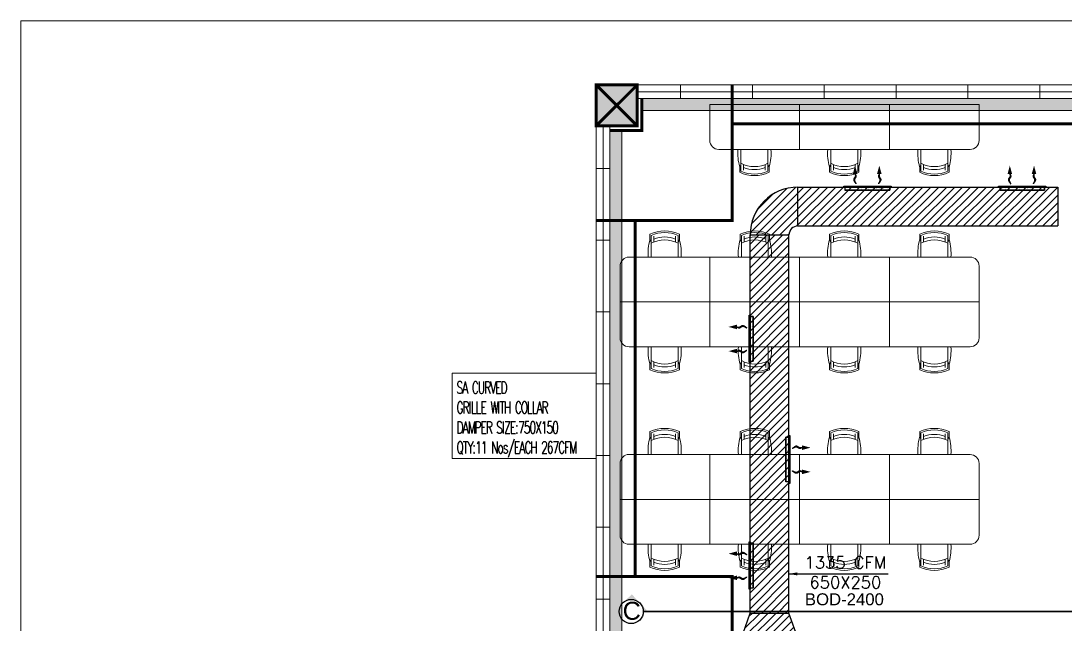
# Model space of a CAD drawing. Header units: millimetres. Extents: x -81374 to 485233, y -39075 to 157313.
# Drawn here: x 16899 to 34348, y 33188 to 43275 of the extents above; entities that cross this region are included whole.
import ezdxf
from ezdxf.enums import TextEntityAlignment as Align

# ---------------------------------------------------------------- set-up
doc = ezdxf.new("R2010")
doc.units = ezdxf.units.MM
for name, pattern in [('baseJE-1236$0$HIDDEN', [0.375, 0.25, -0.125]), ('CENTER', [2, 1.25, -0.25, 0.25, -0.25]), ('HIDDEN', [0.375, 0.25, -0.125])]:
    doc.linetypes.add(name, pattern=pattern)
for name, color, linetype in [('CEN', 252, 'CENTER'), ('ETA-AC-BWD', 13, 'Continuous'), ('ETA-AC-SLAB OPENING', 3, 'baseJE-1236$0$HIDDEN'), ('Hatch 01_UC', 7, 'Continuous'), ('M-HVAC ELLIPTICAL DUCT', 6, 'Continuous'), ('M-HVAC-ELEPTICAL DUCT', 6, 'Continuous'), ('M-HVAC-GRIL', 6, 'Continuous'), ('M-HVAC-INSULATION', 8, 'Continuous'), ('M-HVAC-SUPP', 4, 'Continuous'), ('M-HVAC-SUPPLY AIR DUCT', 4, 'Continuous'), ('M-HVAC-TEXT', 7, 'Continuous')]:
    doc.layers.add(name, color=color, linetype=linetype)
for name, color, linetype, lineweight in [('G-IMPT', 8, 'Continuous', 5), ('ID - MODULAR', 44, 'Continuous', 5), ('ID-MODULAR', 44, 'Continuous', 9), ('M HVAC GRILLE', 6, 'Continuous', 13), ('M-HVAC-ADP TAG', 1, 'Continuous', 15)]:
    doc.layers.add(name, color=color, linetype=linetype, lineweight=lineweight)
doc.styles.add('COREWALL-KEY PLAN$0$str001', font='arial.ttf', dxfattribs={"width": 0.9, "height": 0.117188})
doc.styles.add('R', font='romans.shx')
doc.styles.add('Roman S', font='romans.shx', dxfattribs={"width": 0.65})
doc.styles.add('ROMAND', font='romand__.ttf')
doc.styles.get("Standard").update_dxf_attribs({"font": 'arial.ttf'})
doc.dimstyles.new('Vayucon', dxfattribs={"dimtxt": 200, "dimasz": 150, "dimexe": 0, "dimexo": 0, "dimgap": 9e-05, "dimtad": 1, "dimdec": 0, "dimrnd": 5, "dimzin": 0, "dimdsep": 46, "dimtxsty": 'ROMAND', "dimcen": 90, "dimclre": 99, "dimclrt": 7, "dimadec": 0, "dimazin": 0, "dimtfac": 1, "dimtdec": 0, "dimtofl": 0, "dimtmove": 1, "dimatfit": 3, "dimfxl": 1, "dimtolj": 1, "dimtzin": 0, "dimarcsym": 0})
pattern_1 = [(45, (496839.4, -82243.96), (-66.29126, 66.29126), [])]

# ---------------------------------------------------------------- blocks, each defined once
blk = doc.blocks.new('ng')
at = {"layer": 'CEN', "color": 9, "linetype": 'Continuous', "lineweight": 0, "true_color": 0xc7c8ca}
for p, q in [((59212, -2761), (59212, -2075)), ((59212, -2075), (59898, -2075)), ((59212, -2075), (59898, -2075)), ((59212, -2761), (59212, -2075)), ((59212, -2075), (59898, -2761)), ((59212, -2761), (59898, -2075)), ((59898, -2075), (59898, -2761)), ((59898, -2075), (59898, -2761)), ((59898, -2761), (59212, -2761)), ((59898, -2761), (59212, -2761))]:
    blk.add_line(p, q, dxfattribs=at)
at = {"layer": 'CEN', "color": 9, "linetype": 'HIDDEN', "lineweight": 0, "ltscale": 1500, "true_color": 0xc7c8ca}
blk.add_line((51679, -2111), (57627, -2111), dxfattribs=at)
for points in [[(59897, 5458), (57627, 5458), (57627, 9558), (59897, 9558)], [(59247, 5458), (59247, -491)], [(57627, -2761), (57627, -491), (59897, -491)]]:
    blk.add_lwpolyline(points, dxfattribs=at)
at = {"layer": 'CEN', "color": 9, "linetype": 'Continuous', "lineweight": 0, "true_color": 0xc7c8ca}
blk.add_lwpolyline([(59137, -2532), (59137, -2000), (59670, -2000)], dxfattribs=at)
blk.add_lwpolyline([(59212, -2075), (59898, -2075), (59898, -2761), (59212, -2761)], close=True, dxfattribs=at)
blk = doc.blocks.new('floor plan 1')
at = {"layer": 'G-IMPT', "ltscale": 500}
h = blk.add_hatch(color=8, dxfattribs=at)
h.dxf.hatch_style = 1
h.paths.add_polyline_path([(30972, -80594), (31658, -80594), (31658, -81281), (30972, -81281)])
at = {"layer": 'G-IMPT', "color": 8, "linetype": 'Continuous'}
blk.add_line((41272, 0), (41272, -82350), dxfattribs=at)
at = {"layer": 'G-IMPT', "color": 55, "linetype": 'Continuous', "true_color": 0xb49f4b}
for p, q in [((31429, -80594), (31429, -71470)), ((31658, -80594), (31658, -71470)), ((30972, -81052), (21847, -81052)), ((30972, -81281), (21847, -81281))]:
    blk.add_line(p, q, dxfattribs=at)
at = {"layer": 'G-IMPT', "linetype": 'Continuous'}
for p, q in [((31544, -80594), (31544, -71470)), ((31429, -72683), (31658, -72683)), ((31429, -73883), (31658, -73883)), ((31429, -75083), (31658, -75083)), ((31429, -76283), (31658, -76283)), ((31429, -77483), (31658, -77483)), ((31429, -78683), (31658, -78683)), ((31429, -79883), (31658, -79883)), ((24247, -81052), (24247, -81281)), ((25447, -81052), (25447, -81281)), ((26647, -81052), (26647, -81281)), ((27847, -81052), (27847, -81281)), ((29047, -81052), (29047, -81281)), ((30247, -81052), (30247, -81281)), ((30972, -81166), (21847, -81166))]:
    blk.add_line(p, q, dxfattribs=at)
at = {"layer": 'G-IMPT', "color": 8, "ltscale": 500}
for p, q in [((25761, -73218, 0), (25761, -73311, 0)), ((25782, -73238, 0), (25782, -73369, 0)), ((26232, -73369, 0), (26232, -73238, 0)), ((26253, -73311, 0), (26253, -73218, 0)), ((27268, -73311, 0), (27268, -73218, 0)), ((27289, -73369, 0), (27289, -73238, 0)), ((27739, -73238, 0), (27739, -73369, 0)), ((27760, -73218, 0), (27760, -73311, 0)), ((28761, -73218, 0), (28761, -73311, 0)), ((28782, -73238, 0), (28782, -73369, 0)), ((29232, -73369, 0), (29232, -73238, 0)), ((29253, -73311, 0), (29253, -73218, 0)), ((30268, -73311, 0), (30268, -73218, 0)), ((30289, -73369, 0), (30289, -73238, 0)), ((30739, -73238, 0), (30739, -73369, 0)), ((30760, -73218, 0), (30760, -73311, 0)), ((25782, -73345, 0), (25761, -73311, 0)), ((25782, -73347, 0), (25782, -73345, 0)), ((25782, -73600, 0), (25782, -73369, 0)), ((26232, -73345, 0), (26253, -73311, 0)), ((26232, -73347, 0), (26232, -73345, 0)), ((26232, -73369, 0), (26232, -73600, 0)), ((27289, -73345, 0), (27268, -73311, 0)), ((27289, -73347, 0), (27289, -73345, 0)), ((27289, -73369, 0), (27289, -73600, 0)), ((27739, -73345, 0), (27760, -73311, 0)), ((27739, -73347, 0), (27739, -73345, 0)), ((27739, -73600, 0), (27739, -73369, 0)), ((28782, -73345, 0), (28761, -73311, 0)), ((28782, -73347, 0), (28782, -73345, 0)), ((28782, -73600, 0), (28782, -73369, 0)), ((29232, -73345, 0), (29253, -73311, 0)), ((29232, -73347, 0), (29232, -73345, 0)), ((29232, -73369, 0), (29232, -73600, 0)), ((30289, -73345, 0), (30268, -73311, 0)), ((30289, -73347, 0), (30289, -73345, 0)), ((30289, -73369, 0), (30289, -73600, 0)), ((30739, -73345, 0), (30760, -73311, 0)), ((30739, -73347, 0), (30739, -73345, 0)), ((30739, -73600, 0), (30739, -73369, 0)), ((25410, -73600, 0), (26760, -73600, 0)), ((28260, -73600, 0), (26760, -73600, 0)), ((26760, -73600, 0), (26760, -74350, 0)), ((26760, -73600, 0), (26760, -74350, 0)), ((28260, -74350, 0), (28260, -73600, 0)), ((28260, -74350, 0), (28260, -73600, 0)), ((28260, -73600, 0), (29760, -73600, 0)), ((29760, -73600, 0), (29760, -74350, 0)), ((31110, -73600, 0), (29760, -73600, 0)), ((29760, -73600, 0), (29760, -74350, 0)), ((25260, -74350, 0), (25260, -73750, 0)), ((31260, -74350, 0), (31260, -73750, 0)), ((26760, -74350, 0), (25260, -74350, 0)), ((25260, -74350, 0), (25260, -74950, 0)), ((26760, -74350, 0), (25260, -74350, 0)), ((26760, -75100, 0), (26760, -74350, 0)), ((26760, -74350, 0), (28260, -74350, 0)), ((26760, -74350, 0), (28260, -74350, 0)), ((26760, -75100, 0), (26760, -74350, 0)), ((28260, -74350, 0), (28260, -75100, 0)), ((28260, -74350, 0), (28260, -75100, 0)), ((29760, -74350, 0), (28260, -74350, 0)), ((29760, -74350, 0), (28260, -74350, 0)), ((29760, -75100, 0), (29760, -74350, 0)), ((29760, -74350, 0), (31260, -74350, 0)), ((29760, -75100, 0), (29760, -74350, 0)), ((29760, -74350, 0), (31260, -74350, 0)), ((31260, -74350, 0), (31260, -74950, 0)), ((25410, -75100, 0), (26760, -75100, 0)), ((25782, -75100, 0), (25782, -75331, 0)), ((26232, -75331, 0), (26232, -75100, 0)), ((28260, -75100, 0), (26760, -75100, 0)), ((27289, -75331, 0), (27289, -75100, 0)), ((27739, -75100, 0), (27739, -75331, 0)), ((28260, -75100, 0), (29760, -75100, 0)), ((28782, -75100, 0), (28782, -75331, 0)), ((29232, -75331, 0), (29232, -75100, 0)), ((31110, -75100, 0), (29760, -75100, 0)), ((30289, -75331, 0), (30289, -75100, 0)), ((30739, -75100, 0), (30739, -75331, 0)), ((25782, -75355, 0), (25761, -75389, 0)), ((25782, -75462, 0), (25782, -75331, 0)), ((25782, -75353, 0), (25782, -75355, 0)), ((26232, -75331, 0), (26232, -75462, 0)), ((26232, -75353, 0), (26232, -75355, 0)), ((26232, -75355, 0), (26253, -75389, 0)), ((27289, -75355, 0), (27268, -75389, 0)), ((27289, -75331, 0), (27289, -75462, 0)), ((27289, -75353, 0), (27289, -75355, 0)), ((27739, -75462, 0), (27739, -75331, 0)), ((27739, -75353, 0), (27739, -75355, 0)), ((27739, -75355, 0), (27760, -75389, 0)), ((28782, -75355, 0), (28761, -75389, 0)), ((28782, -75462, 0), (28782, -75331, 0)), ((28782, -75353, 0), (28782, -75355, 0)), ((29232, -75331, 0), (29232, -75462, 0)), ((29232, -75353, 0), (29232, -75355, 0)), ((29232, -75355, 0), (29253, -75389, 0)), ((30289, -75355, 0), (30268, -75389, 0)), ((30289, -75331, 0), (30289, -75462, 0)), ((30289, -75353, 0), (30289, -75355, 0)), ((30739, -75462, 0), (30739, -75331, 0)), ((30739, -75353, 0), (30739, -75355, 0)), ((30739, -75355, 0), (30760, -75389, 0)), ((25761, -75482, 0), (25761, -75389, 0)), ((26253, -75389, 0), (26253, -75482, 0)), ((27268, -75389, 0), (27268, -75482, 0)), ((27760, -75482, 0), (27760, -75389, 0)), ((28761, -75482, 0), (28761, -75389, 0)), ((29253, -75389, 0), (29253, -75482, 0)), ((30268, -75389, 0), (30268, -75482, 0)), ((30760, -75482, 0), (30760, -75389, 0)), ((25761, -76518, 0), (25761, -76611, 0)), ((25782, -76538, 0), (25782, -76669, 0)), ((26232, -76669, 0), (26232, -76538, 0)), ((26253, -76611, 0), (26253, -76518, 0)), ((27268, -76611, 0), (27268, -76518, 0)), ((27289, -76669, 0), (27289, -76538, 0)), ((27739, -76538, 0), (27739, -76669, 0)), ((27760, -76518, 0), (27760, -76611, 0)), ((28761, -76518, 0), (28761, -76611, 0)), ((28782, -76538, 0), (28782, -76669, 0)), ((29232, -76669, 0), (29232, -76538, 0)), ((29253, -76611, 0), (29253, -76518, 0)), ((30268, -76611, 0), (30268, -76518, 0)), ((30289, -76669, 0), (30289, -76538, 0)), ((30739, -76538, 0), (30739, -76669, 0)), ((30760, -76518, 0), (30760, -76611, 0)), ((25782, -76645, 0), (25761, -76611, 0)), ((25782, -76647, 0), (25782, -76645, 0)), ((25782, -76900, 0), (25782, -76669, 0)), ((26232, -76645, 0), (26253, -76611, 0)), ((26232, -76647, 0), (26232, -76645, 0)), ((26232, -76669, 0), (26232, -76900, 0)), ((27289, -76645, 0), (27268, -76611, 0)), ((27289, -76647, 0), (27289, -76645, 0)), ((27289, -76669, 0), (27289, -76900, 0)), ((27739, -76645, 0), (27760, -76611, 0)), ((27739, -76647, 0), (27739, -76645, 0)), ((27739, -76900, 0), (27739, -76669, 0)), ((28782, -76645, 0), (28761, -76611, 0)), ((28782, -76647, 0), (28782, -76645, 0)), ((28782, -76900, 0), (28782, -76669, 0)), ((29232, -76645, 0), (29253, -76611, 0)), ((29232, -76647, 0), (29232, -76645, 0)), ((29232, -76669, 0), (29232, -76900, 0)), ((30289, -76645, 0), (30268, -76611, 0)), ((30289, -76647, 0), (30289, -76645, 0)), ((30289, -76669, 0), (30289, -76900, 0)), ((30739, -76645, 0), (30760, -76611, 0)), ((30739, -76647, 0), (30739, -76645, 0)), ((30739, -76900, 0), (30739, -76669, 0)), ((25410, -76900, 0), (26760, -76900, 0)), ((28260, -76900, 0), (26760, -76900, 0)), ((26760, -76900, 0), (26760, -77650, 0)), ((26760, -76900, 0), (26760, -77650, 0)), ((28260, -77650, 0), (28260, -76900, 0)), ((28260, -77650, 0), (28260, -76900, 0)), ((28260, -76900, 0), (29760, -76900, 0)), ((29760, -76900, 0), (29760, -77650, 0)), ((31110, -76900, 0), (29760, -76900, 0)), ((29760, -76900, 0), (29760, -77650, 0)), ((25260, -77650, 0), (25260, -77050, 0)), ((31260, -77650, 0), (31260, -77050, 0)), ((26760, -77650, 0), (25260, -77650, 0)), ((25260, -77650, 0), (25260, -78250, 0)), ((26760, -77650, 0), (25260, -77650, 0)), ((26760, -78400, 0), (26760, -77650, 0)), ((26760, -77650, 0), (28260, -77650, 0)), ((26760, -77650, 0), (28260, -77650, 0)), ((26760, -78400, 0), (26760, -77650, 0)), ((28260, -77650, 0), (28260, -78400, 0)), ((28260, -77650, 0), (28260, -78400, 0)), ((29760, -77650, 0), (28260, -77650, 0)), ((29760, -77650, 0), (28260, -77650, 0)), ((29760, -78400, 0), (29760, -77650, 0)), ((29760, -77650, 0), (31260, -77650, 0)), ((29760, -78400, 0), (29760, -77650, 0)), ((29760, -77650, 0), (31260, -77650, 0)), ((31260, -77650, 0), (31260, -78250, 0)), ((25410, -78400, 0), (26760, -78400, 0)), ((25782, -78400, 0), (25782, -78631, 0)), ((26232, -78631, 0), (26232, -78400, 0)), ((28260, -78400, 0), (26760, -78400, 0)), ((27289, -78631, 0), (27289, -78400, 0)), ((27739, -78400, 0), (27739, -78631, 0)), ((28260, -78400, 0), (29760, -78400, 0)), ((28782, -78400, 0), (28782, -78631, 0)), ((29232, -78631, 0), (29232, -78400, 0)), ((31110, -78400, 0), (29760, -78400, 0)), ((30289, -78631, 0), (30289, -78400, 0)), ((30739, -78400, 0), (30739, -78631, 0)), ((25782, -78655, 0), (25761, -78689, 0)), ((25761, -78782, 0), (25761, -78689, 0)), ((25782, -78762, 0), (25782, -78631, 0)), ((25782, -78653, 0), (25782, -78655, 0)), ((26232, -78631, 0), (26232, -78762, 0)), ((26232, -78653, 0), (26232, -78655, 0)), ((26232, -78655, 0), (26253, -78689, 0)), ((26253, -78689, 0), (26253, -78782, 0)), ((27289, -78655, 0), (27268, -78689, 0)), ((27268, -78689, 0), (27268, -78782, 0)), ((27289, -78631, 0), (27289, -78762, 0)), ((27289, -78653, 0), (27289, -78655, 0)), ((27739, -78762, 0), (27739, -78631, 0)), ((27739, -78653, 0), (27739, -78655, 0)), ((27739, -78655, 0), (27760, -78689, 0)), ((27760, -78782, 0), (27760, -78689, 0)), ((28782, -78655, 0), (28761, -78689, 0)), ((28761, -78782, 0), (28761, -78689, 0)), ((28782, -78762, 0), (28782, -78631, 0)), ((28782, -78653, 0), (28782, -78655, 0)), ((29232, -78631, 0), (29232, -78762, 0)), ((29232, -78653, 0), (29232, -78655, 0)), ((29232, -78655, 0), (29253, -78689, 0)), ((29253, -78689, 0), (29253, -78782, 0)), ((30289, -78655, 0), (30268, -78689, 0)), ((30268, -78689, 0), (30268, -78782, 0)), ((30289, -78631, 0), (30289, -78762, 0)), ((30289, -78653, 0), (30289, -78655, 0)), ((30739, -78762, 0), (30739, -78631, 0)), ((30739, -78653, 0), (30739, -78655, 0)), ((30739, -78655, 0), (30760, -78689, 0)), ((30760, -78782, 0), (30760, -78689, 0)), ((25761, -79818, 0), (25761, -79911, 0)), ((25782, -79945, 0), (25761, -79911, 0)), ((25782, -79838, 0), (25782, -79969, 0)), ((26232, -79969, 0), (26232, -79838, 0)), ((26232, -79945, 0), (26253, -79911, 0)), ((26253, -79911, 0), (26253, -79818, 0)), ((27268, -79911, 0), (27268, -79818, 0)), ((27289, -79945, 0), (27268, -79911, 0)), ((27289, -79969, 0), (27289, -79838, 0)), ((27739, -79838, 0), (27739, -79969, 0)), ((27739, -79945, 0), (27760, -79911, 0)), ((27760, -79818, 0), (27760, -79911, 0)), ((28768, -79911, 0), (28768, -79818, 0)), ((28789, -79945, 0), (28768, -79911, 0)), ((28789, -79969, 0), (28789, -79838, 0)), ((29239, -79838, 0), (29239, -79969, 0)), ((29239, -79945, 0), (29260, -79911, 0)), ((29260, -79818, 0), (29260, -79911, 0)), ((25782, -79947, 0), (25782, -79945, 0)), ((25782, -80200, 0), (25782, -79969, 0)), ((26232, -79947, 0), (26232, -79945, 0)), ((26232, -79969, 0), (26232, -80200, 0)), ((27289, -79947, 0), (27289, -79945, 0)), ((27289, -79969, 0), (27289, -80200, 0)), ((27739, -79947, 0), (27739, -79945, 0)), ((27739, -80200, 0), (27739, -79969, 0)), ((28789, -79947, 0), (28789, -79945, 0)), ((28789, -79969, 0), (28789, -80200, 0)), ((29239, -79947, 0), (29239, -79945, 0)), ((29239, -80200, 0), (29239, -79969, 0)), ((25410, -80200, 0), (26760, -80200, 0)), ((28260, -80200, 0), (26760, -80200, 0)), ((26760, -80200, 0), (26760, -80950, 0)), ((26760, -80200, 0), (26760, -80950, 0)), ((28260, -80950, 0), (28260, -80200, 0)), ((29610, -80200, 0), (28260, -80200, 0)), ((28260, -80200, 0), (28260, -80950, 0)), ((25260, -80950, 0), (25260, -80350, 0)), ((29760, -80950, 0), (29760, -80350, 0)), ((26760, -80950, 0), (25260, -80950, 0)), ((26760, -80950, 0), (28260, -80950, 0)), ((28260, -80950, 0), (29760, -80950, 0))]:
    blk.add_line(p, q, dxfattribs=at)
at = {"layer": 'G-IMPT', "color": 8, "ltscale": 500, "extrusion": (0, 0, -1)}
for p, q in [((25826, -73252, 0), (25826, -73349, 0)), ((26188, -73252, 0), (26188, -73349, 0)), ((27333, -73252, 0), (27333, -73349, 0)), ((27695, -73252, 0), (27695, -73349, 0)), ((28826, -73252, 0), (28826, -73349, 0)), ((29188, -73252, 0), (29188, -73349, 0)), ((30333, -73252, 0), (30333, -73349, 0)), ((30695, -73252, 0), (30695, -73349, 0)), ((25826, -75448, 0), (25826, -75352, 0)), ((26188, -75448, 0), (26188, -75352, 0)), ((27333, -75448, 0), (27333, -75352, 0)), ((27695, -75448, 0), (27695, -75352, 0)), ((28826, -75448, 0), (28826, -75352, 0)), ((29188, -75448, 0), (29188, -75352, 0)), ((30333, -75448, 0), (30333, -75352, 0)), ((30695, -75448, 0), (30695, -75352, 0)), ((25826, -76552, 0), (25826, -76649, 0)), ((26188, -76552, 0), (26188, -76649, 0)), ((27333, -76552, 0), (27333, -76649, 0)), ((27695, -76552, 0), (27695, -76649, 0)), ((28826, -76552, 0), (28826, -76649, 0)), ((29188, -76552, 0), (29188, -76649, 0)), ((30333, -76552, 0), (30333, -76649, 0)), ((30695, -76552, 0), (30695, -76649, 0)), ((25826, -78748, 0), (25826, -78652, 0)), ((26188, -78748, 0), (26188, -78652, 0)), ((27333, -78748, 0), (27333, -78652, 0)), ((27695, -78748, 0), (27695, -78652, 0)), ((28826, -78748, 0), (28826, -78652, 0)), ((29188, -78748, 0), (29188, -78652, 0)), ((30333, -78748, 0), (30333, -78652, 0)), ((30695, -78748, 0), (30695, -78652, 0)), ((25826, -79852, 0), (25826, -79949, 0)), ((26188, -79852, 0), (26188, -79949, 0)), ((27333, -79852, 0), (27333, -79949, 0)), ((27695, -79852, 0), (27695, -79949, 0)), ((28833, -79852, 0), (28833, -79949, 0)), ((29195, -79852, 0), (29195, -79949, 0))]:
    blk.add_line(p, q, dxfattribs=at)
at = {"layer": 'G-IMPT', "color": 8, "ltscale": 500}
for centre, start, end in [((25410, -73750, 0), 90, 180), ((31110, -73750, 0), 0, 90), ((25410, -74950, 0), 180, 270), ((31110, -74950, 0), 270, 0), ((25410, -77050, 0), 90, 180), ((31110, -77050, 0), 0, 90), ((25410, -78250, 0), 180, 270), ((31110, -78250, 0), 270, 0), ((25410, -80350, 0), 90, 180), ((29610, -80350, 0), 0, 90)]:
    blk.add_arc(centre, 150, start, end, dxfattribs=at)
at = {"layer": 'G-IMPT', "color": 8, "ltscale": 500, "extrusion": (0, 0, -1)}
for centre, major_axis, start_param, end_param in [((26007, -73744, 0), (0, -581), 2.704257, 3.578932), ((26007, -73719, 0), (0, 531), -0.437348, 0.437328), ((26007, -73719, 0), (0, 456), -0.408385, 0.408365), ((29007, -73744, 0), (0, -581), 2.704257, 3.578932), ((29007, -73719, 0), (0, 531), -0.437348, 0.437328), ((29007, -73719, 0), (0, 456), -0.408385, 0.408365), ((26568, -73538, 0), (0, -839), 1.49727, 1.845387), ((26007, -73794, 0), (0, -481), 2.65511, 3.628104), ((25446, -73538, 0), (0, -839), 4.437818, 4.785935), ((29568, -73538, 0), (0, -839), 1.49727, 1.845387), ((29007, -73794, 0), (0, -481), 2.65511, 3.628104), ((28446, -73538, 0), (0, -839), 4.437818, 4.785935), ((28075, -75162, 0), (0, 839), 4.437818, 4.785935), ((26953, -75162, 0), (0, 839), 1.49727, 1.845387), ((31075, -75162, 0), (0, 839), 4.437818, 4.785935), ((29953, -75162, 0), (0, 839), 1.49727, 1.845387), ((27514, -74906, 0), (0, 481), 2.65511, 3.628104), ((30514, -74906, 0), (0, 481), 2.65511, 3.628104), ((27514, -74956, 0), (0, 581), 2.704257, 3.578932), ((27514, -74981, 0), (0, -531), -0.437348, 0.437328), ((27514, -74981, 0), (0, -456), -0.408385, 0.408365), ((30514, -74956, 0), (0, 581), 2.704257, 3.578932), ((30514, -74981, 0), (0, -531), -0.437348, 0.437328), ((30514, -74981, 0), (0, -456), -0.408385, 0.408365), ((26007, -77044, 0), (0, -581), 2.704257, 3.578932), ((26007, -77019, 0), (0, 531), -0.437348, 0.437328), ((26007, -77094, 0), (0, -481), 2.65511, 3.628104), ((26007, -77019, 0), (0, 456), -0.408385, 0.408365), ((29007, -77044, 0), (0, -581), 2.704257, 3.578932), ((29007, -77019, 0), (0, 531), -0.437348, 0.437328), ((29007, -77094, 0), (0, -481), 2.65511, 3.628104), ((29007, -77019, 0), (0, 456), -0.408385, 0.408365), ((26568, -76838, 0), (0, -839), 1.49727, 1.845387), ((25446, -76838, 0), (0, -839), 4.437818, 4.785935), ((29568, -76838, 0), (0, -839), 1.49727, 1.845387), ((28446, -76838, 0), (0, -839), 4.437818, 4.785935), ((28075, -78462, 0), (0, 839), 4.437818, 4.785935), ((26953, -78462, 0), (0, 839), 1.49727, 1.845387), ((31075, -78462, 0), (0, 839), 4.437818, 4.785935), ((29953, -78462, 0), (0, 839), 1.49727, 1.845387), ((27514, -78206, 0), (0, 481), 2.65511, 3.628104), ((30514, -78206, 0), (0, 481), 2.65511, 3.628104), ((27514, -78256, 0), (0, 581), 2.704257, 3.578932), ((27514, -78281, 0), (0, -531), -0.437348, 0.437328), ((27514, -78281, 0), (0, -456), -0.408385, 0.408365), ((30514, -78256, 0), (0, 581), 2.704257, 3.578932), ((30514, -78281, 0), (0, -531), -0.437348, 0.437328), ((30514, -78281, 0), (0, -456), -0.408385, 0.408365), ((26568, -80138, 0), (0, -839), 1.49727, 1.845387), ((26007, -80344, 0), (0, -581), 2.704257, 3.578932), ((26007, -80319, 0), (0, 531), -0.437348, 0.437328), ((26007, -80394, 0), (0, -481), 2.65511, 3.628104), ((26007, -80319, 0), (0, 456), -0.408385, 0.408365), ((25446, -80138, 0), (0, -839), 4.437818, 4.785935)]:
    blk.add_ellipse(centre, major_axis=major_axis, ratio=1, start_param=start_param, end_param=end_param, dxfattribs=at)
at = {"layer": 'G-IMPT', "color": 8, "ltscale": 500}
for centre, major_axis, start_param, end_param in [((27514, -73744, 0), (0, -581), 2.704257, 3.578932), ((27514, -73719, 0), (0, 531), -0.437348, 0.437328), ((27514, -73719, 0), (0, 456), -0.408385, 0.408365), ((30514, -73744, 0), (0, -581), 2.704257, 3.578932), ((30514, -73719, 0), (0, 531), -0.437348, 0.437328), ((30514, -73719, 0), (0, 456), -0.408385, 0.408365), ((28075, -73538, 0), (0, -839), 4.437818, 4.785935), ((27514, -73794, 0), (0, -481), 2.65511, 3.628104), ((26953, -73538, 0), (0, -839), 1.49727, 1.845387), ((31075, -73538, 0), (0, -839), 4.437818, 4.785935), ((30514, -73794, 0), (0, -481), 2.65511, 3.628104), ((29953, -73538, 0), (0, -839), 1.49727, 1.845387), ((26568, -75162, 0), (0, 839), 1.49727, 1.845387), ((25446, -75162, 0), (0, 839), 4.437818, 4.785935), ((29568, -75162, 0), (0, 839), 1.49727, 1.845387), ((28446, -75162, 0), (0, 839), 4.437818, 4.785935), ((26007, -74906, 0), (0, 481), 2.65511, 3.628104), ((29007, -74906, 0), (0, 481), 2.65511, 3.628104), ((26007, -74956, 0), (0, 581), 2.704257, 3.578932), ((26007, -74981, 0), (0, -531), -0.437348, 0.437328), ((26007, -74981, 0), (0, -456), -0.408385, 0.408365), ((29007, -74956, 0), (0, 581), 2.704257, 3.578932), ((29007, -74981, 0), (0, -531), -0.437348, 0.437328), ((29007, -74981, 0), (0, -456), -0.408385, 0.408365), ((27514, -77044, 0), (0, -581), 2.704257, 3.578932), ((27514, -77019, 0), (0, 531), -0.437348, 0.437328), ((27514, -77094, 0), (0, -481), 2.65511, 3.628104), ((27514, -77019, 0), (0, 456), -0.408385, 0.408365), ((30514, -77044, 0), (0, -581), 2.704257, 3.578932), ((30514, -77019, 0), (0, 531), -0.437348, 0.437328), ((30514, -77094, 0), (0, -481), 2.65511, 3.628104), ((30514, -77019, 0), (0, 456), -0.408385, 0.408365), ((28075, -76838, 0), (0, -839), 4.437818, 4.785935), ((26953, -76838, 0), (0, -839), 1.49727, 1.845387), ((31075, -76838, 0), (0, -839), 4.437818, 4.785935), ((29953, -76838, 0), (0, -839), 1.49727, 1.845387), ((26568, -78462, 0), (0, 839), 1.49727, 1.845387), ((25446, -78462, 0), (0, 839), 4.437818, 4.785935), ((29568, -78462, 0), (0, 839), 1.49727, 1.845387), ((28446, -78462, 0), (0, 839), 4.437818, 4.785935), ((26007, -78206, 0), (0, 481), 2.65511, 3.628104), ((29007, -78206, 0), (0, 481), 2.65511, 3.628104), ((26007, -78256, 0), (0, 581), 2.704257, 3.578932), ((26007, -78281, 0), (0, -531), -0.437348, 0.437328), ((26007, -78281, 0), (0, -456), -0.408385, 0.408365), ((29007, -78256, 0), (0, 581), 2.704257, 3.578932), ((29007, -78281, 0), (0, -531), -0.437348, 0.437328), ((29007, -78281, 0), (0, -456), -0.408385, 0.408365), ((28075, -80138, 0), (0, -839), 4.437818, 4.785935), ((27514, -80344, 0), (0, -581), 2.704257, 3.578932), ((27514, -80319, 0), (0, 531), -0.437348, 0.437328), ((27514, -80394, 0), (0, -481), 2.65511, 3.628104), ((27514, -80319, 0), (0, 456), -0.408385, 0.408365), ((26953, -80138, 0), (0, -839), 1.49727, 1.845387), ((29575, -80138, 0), (0, -839), 4.437818, 4.785935), ((29014, -80344, 0), (0, -581), 2.704257, 3.578932), ((29014, -80319, 0), (0, 531), -0.437348, 0.437328), ((29014, -80394, 0), (0, -481), 2.65511, 3.628104), ((29014, -80319, 0), (0, 456), -0.408385, 0.408365), ((28453, -80138, 0), (0, -839), 1.49727, 1.845387)]:
    blk.add_ellipse(centre, major_axis=major_axis, ratio=1, start_param=start_param, end_param=end_param, dxfattribs=at)
at = {"layer": 'ID - MODULAR', "color": 8, "ltscale": 500}
blk.add_line((41272, -82350), (0, -82350), dxfattribs=at)
at = {"layer": 'CEN', "linetype": 'Continuous'}
blk.add_blockref('ng', (-28240, -78520), dxfattribs=at)
at = {"layer": 'G-IMPT', "color": 8, "ltscale": 500}
for rotation, p in [(359.9992, (39681, -4990, 0)), (359.9992, (35887, -10139, 0)), (270.0008, (28873, -20643, 0)), (359.9992, (11975, -26935, 0)), (359.9992, (15268, -26935, 0)), (359.9992, (26686, -26988, 0)), (270.0008, (15861, -28615, 0)), (89.9992, (23698, -33301, 0)), (89.9992, (23598, -35338, 0)), (89.9992, (23598, -37388, 0)), (359.9992, (13750, -37782, 0)), (89.9992, (23698, -40747, 0)), (89.9992, (23598, -44302, 0)), (89.9992, (23598, -46399, 0)), (89.9992, (23698, -48340, 0)), (89.9992, (23698, -54280, 0)), (359.9992, (27418, -55702, 0)), (89.9992, (9672, -65857, 0)), (359.9992, (4684, -67403, 0)), (359.9992, (8737, -67403, 0))]:
    blk.add_attdef('PARTITIONTYPE', text='', height=200, rotation=rotation, dxfattribs=at).set_placement(p, align=Align.MIDDLE_CENTER)
blk = doc.blocks.new('RAAAA')
at = {"linetype": 'Continuous', "ltscale": 1000}
for points in [[(363, 0, 0), (363, 0, 0), (364, 0, 0), (364, 0, 0), (365, 0, 0), (366, 0, 0), (367, -1, 0), (368, -1, 0), (369, -1, 0), (371, -1, 0), (373, -2, 0), (374, -2, 0), (377, -2, 0), (379, -3, 0), (381, -3, 0), (384, -4, 0), (387, -4, 0), (390, -5, 0), (393, -5, 0), (397, -6, 0), (400, -6, 0), (404, -7, 0), (408, -8, 0), (412, -8, 0), (416, -9, 0), (421, -10, 0), (421, -10, 0), (425, -11, 0), (430, -11, 0), (435, -11, 0), (439, -11, 0), (444, -11, 0), (449, -11, 0), (454, -10, 0), (459, -10, 0), (464, -9, 0), (468, -7, 0), (473, -6, 0), (478, -4, 0), (483, -2, 0), (488, 0, 0), (494, 2, 0), (499, 4, 0), (504, 7, 0), (509, 10, 0), (514, 13, 0), (519, 16, 0), (525, 20, 0), (530, 24, 0), (535, 28, 0), (541, 32, 0), (546, 36, 0), (546, 36, 0), (552, 40, 0), (557, 44, 0), (563, 48, 0), (568, 51, 0), (574, 54, 0), (580, 56, 0), (586, 58, 0), (592, 60, 0), (598, 61, 0), (604, 62, 0), (610, 62, 0), (616, 62, 0), (622, 62, 0), (628, 61, 0), (635, 60, 0), (641, 59, 0), (648, 57, 0), (654, 55, 0), (661, 52, 0), (668, 49, 0), (675, 46, 0), (681, 42, 0), (688, 38, 0), (695, 33, 0), (702, 28, 0), (702, 28, 0), (709, 23, 0), (716, 19, 0), (722, 14, 0), (728, 10, 0), (734, 5, 0), (740, 1, 0), (745, -2, 0), (750, -6, 0), (755, -9, 0), (759, -13, 0), (763, -15, 0), (767, -18, 0), (771, -21, 0), (774, -23, 0), (777, -25, 0), (779, -27, 0), (782, -29, 0), (784, -31, 0), (786, -32, 0), (787, -33, 0), (789, -34, 0), (790, -35, 0), (790, -35, 0), (791, -35, 0), (791, -36, 0)], [(363, 0, 0), (363, 0, 0), (364, 0, 0), (364, 0, 0), (365, -1, 0), (366, -1, 0), (367, -2, 0), (368, -2, 0), (369, -3, 0), (371, -4, 0), (373, -5, 0), (374, -5, 0), (377, -6, 0), (379, -8, 0), (381, -9, 0), (384, -10, 0), (387, -12, 0), (390, -13, 0), (393, -15, 0), (397, -16, 0), (400, -18, 0), (404, -20, 0), (408, -22, 0), (412, -24, 0), (416, -26, 0), (421, -28, 0), (421, -28, 0), (425, -30, 0), (430, -32, 0), (435, -34, 0), (439, -35, 0), (444, -36, 0), (449, -37, 0), (454, -37, 0), (459, -38, 0), (464, -38, 0), (468, -37, 0), (473, -37, 0), (478, -36, 0), (483, -35, 0), (488, -33, 0), (494, -32, 0), (499, -30, 0), (504, -28, 0), (509, -25, 0), (514, -22, 0), (519, -19, 0), (525, -16, 0), (530, -13, 0), (535, -9, 0), (541, -5, 0), (546, 0, 0), (546, 0, 0), (552, 4, 0), (557, 8, 0), (563, 12, 0), (568, 15, 0), (574, 18, 0), (580, 21, 0), (586, 23, 0), (592, 25, 0), (598, 27, 0), (604, 28, 0), (610, 29, 0), (616, 30, 0), (622, 30, 0), (628, 31, 0), (635, 30, 0), (641, 30, 0), (648, 29, 0), (654, 28, 0), (661, 26, 0), (668, 24, 0), (675, 22, 0), (681, 20, 0), (688, 17, 0), (695, 14, 0), (702, 10, 0), (702, 10, 0), (709, 7, 0), (716, 3, 0), (722, 0, 0), (728, -3, 0), (734, -6, 0), (740, -9, 0), (745, -12, 0), (750, -14, 0), (755, -17, 0), (759, -19, 0), (763, -21, 0), (767, -23, 0), (771, -25, 0), (774, -27, 0), (777, -28, 0), (779, -30, 0), (782, -31, 0), (784, -32, 0), (786, -33, 0), (787, -34, 0), (789, -34, 0), (790, -35, 0), (790, -35, 0), (791, -35, 0), (791, -36, 0)]]:
    blk.add_polyline3d(points, dxfattribs=at)
blk.add_solid([(373, 101), (0, 0), (373, -101)], dxfattribs=at)
blk = doc.blocks.new('zw$77DE')
at = {"layer": 'M-HVAC-GRIL', "linetype": 'ByBlock'}
blk.add_lwpolyline([(0, 750), (0, 771), (-17, 771), (-17, -21), (0, -21), (0, 0), (0, 750), (51, 750), (51, 0), (0, 0), (51, 0), (51, 750), (51, 750)], dxfattribs=at)
at = {"layer": 'M-HVAC-GRIL', "lineweight": 0, "const_width": 1.71}
for points in [[(4, 679), (4, 700), (47, 721), (47, 743)], [(4, 617), (4, 639), (47, 660), (47, 681)], [(4, 556), (4, 577), (47, 599), (47, 620)], [(4, 496), (4, 517), (47, 538), (47, 560)], [(4, 444), (4, 465), (47, 487), (47, 508)], [(4, 382), (4, 403), (47, 425), (47, 446)], [(4, 320), (4, 341), (47, 363), (47, 384)], [(4, 258), (4, 279), (47, 300), (47, 322)], [(4, 195), (4, 217), (47, 238), (47, 260)], [(4, 133), (4, 155), (47, 176), (47, 198)], [(4, 72), (4, 93), (47, 115), (47, 136)], [(4, 10), (4, 32), (47, 53), (47, 75)]]:
    blk.add_lwpolyline(points, dxfattribs=at)
at = {"layer": 'M-HVAC-SUPP'}
for p, xscale, yscale, zscale, rotation in [((-360, 581), 0.3839999997941416, 0.3839999997941416, 0.3839999997941416, 359.7971218112731), ((-360, 176), -0.3839999997941415, 0.3839999997941436, 0.3839999997941436, 180.2028781887378)]:
    blk.add_blockref('RAAAA', p, dxfattribs=dict(at, xscale=xscale, yscale=yscale, zscale=zscale, rotation=rotation))
blk = doc.blocks.new('jyfhg')
at = {"layer": 'M HVAC GRILLE', "color": 7}
blk.add_blockref('zw$77DE', (-100, -700), dxfattribs=at)

msp = doc.modelspace()

# ---------------------------------------------------------------- hatches: boundary and pattern name
at = {"layer": 'ETA-AC-BWD'}
msp.add_hatch(color=7, dxfattribs=at).paths.add_polyline_path([(27105.4, 33601.7, 0.4142286), (26895.1, 33407.3), (26811.1, 33410.7), (27108.7, 33685.6), (27383.7, 33388.1), (27299.8, 33391.4, 0.4142286)])
at = {"layer": 'Hatch 01_UC', "linetype": 'Continuous'}
h = msp.add_hatch(color=8, dxfattribs=at)
h.dxf.hatch_style = 1
h.paths.add_polyline_path([(27199.1, 41519), (26512.8, 41519), (26512.8, 42205.3), (27199.1, 42205.3)])
at = {"layer": 'Hatch 01_UC', "linetype": 'Continuous', "lineweight": 0, "transparency": 33554597}
h = msp.add_hatch(dxfattribs=at)
h.set_pattern_fill('GOST_WOOD', color=8, scale=15, angle=360)
h.set_pattern_definition([(90, (-13632.37, 79304.89), (90, -5e-14), [150, -30]), (90, (-13602.37, 79274.89), (90, -5e-14), [90, -22.5, 45, -22.5]), (90, (-13572.37, 79229.89), (90, -5e-14), [150, -30])])
h.paths.add_polyline_path([(36247.1, 41776.5), (36247.1, 41976.5), (27272.5, 41976.5), (27272.5, 41776.5)])
h = msp.add_hatch(dxfattribs=at)
h.set_pattern_fill('GOST_WOOD', color=8, scale=15, angle=270)
h.set_pattern_definition([(360, (64268.33, 82273.92), (-4e-14, -90), [150, -30]), (360, (64238.33, 82243.92), (-4e-14, -90), [90, -22.5, 45, -22.5]), (360, (64193.33, 82213.92), (-4e-14, -90), [150, -30])])
h.paths.add_polyline_path([(26740, 32469.5), (26940, 32469.5), (26940, 41444), (26740, 41444)])
at = {"layer": 'M-HVAC-INSULATION'}
h = msp.add_hatch(dxfattribs=at)
h.set_pattern_fill('ANSI31', color=26, scale=750, angle=360, style=0)
h.set_pattern_definition(pattern_1)
h.paths.add_polyline_path([(29734, 39695, -0.4142136), (29884, 39845), (29884, 40495, 0.4142136), (29084, 39695)])
h = msp.add_hatch(dxfattribs=at)
h.set_pattern_fill('ANSI31', color=26, scale=750, angle=360, style=0)
h.set_pattern_definition(pattern_1)
h.paths.add_polyline_path([(29884, 39845), (29884, 39845), (34226.4, 39845), (34226.4, 40495), (29884, 40495), (29884, 39845)])
h = msp.add_hatch(dxfattribs=at)
h.set_pattern_fill('ANSI31', color=26, scale=750, angle=360, style=0)
h.set_pattern_definition([(45, (496839.4, -83091.07), (-66.29126, 66.29126), [])])
h.paths.add_polyline_path([(29084, 33373.8), (29084, 39695), (29734, 39695), (29734, 33373.8)])
h = msp.add_hatch(dxfattribs=at)
h.set_pattern_fill('ANSI31', color=26, scale=750, angle=360, style=0)
h.set_pattern_definition([(45, (496839.4, -78691.74), (-66.29126, 66.29126), [])])
h.paths.add_polyline_path([(28927.5, 32923.8), (29890.5, 32923.8), (29890.5, 32923.8), (29734, 33373.8), (29084, 33373.8)])

# ---------------------------------------------------------------- linework, layer by layer
at = {"layer": 'CEN', "color": 11, "linetype": 'Continuous', "lineweight": 0, "const_width": 50}
msp.add_lwpolyline([(27199.1, 41519), (26512.8, 41519), (26512.8, 42205.3), (27199.1, 42205.3)], close=True, dxfattribs=at)
for points in [[(27199.1, 42205.3), (26512.8, 41519)], [(27199.1, 41519), (26512.8, 42205.3)], [(26512.8, 41519), (26512.8, 42205.3)], [(26512.8, 42205.3), (27199.1, 42205.3)], [(26512.8, 42205.3), (27199.1, 42205.3)], [(26512.8, 41519), (26512.8, 42205.3)], [(27199.1, 42205.3), (27199.1, 41519)], [(27199.1, 42205.3), (27199.1, 41519)], [(27274.1, 41976.5), (27274.1, 41444), (26741.6, 41444)], [(27199.1, 41519), (26512.8, 41519)], [(27199.1, 41519), (26512.8, 41519)]]:
    msp.add_lwpolyline(points, dxfattribs=at)
at = {"layer": 'CEN', "color": 11, "linetype": 'HIDDEN', "lineweight": 0, "ltscale": 1500, "const_width": 50}
for points in [[(28784, 42205.3), (28784, 39935.4), (26514, 39935.4)], [(34732.4, 41555.3), (28784, 41555.3)], [(27164, 33986.3), (27164, 39935.4)], [(26514, 33986.3), (28784, 33986.3), (28784, 29886.3), (26514, 29886.3)]]:
    msp.add_lwpolyline(points, dxfattribs=at)
at = {"layer": 'ETA-AC-BWD', "color": 7}
msp.add_circle((27097.4, 33399.4), 202.5, dxfattribs=at)
at = {"layer": 'ETA-AC-SLAB OPENING', "color": 7, "ltscale": 8, "const_width": 25}
msp.add_lwpolyline([(42686.9, 33399.4), (27299.9, 33399.4)], dxfattribs=at)
at = {"layer": 'ID-MODULAR', "color": 45, "linetype": 'Continuous'}
for points in [[(36247.1, 41776.5), (36247.1, 41976.5), (27272.5, 41976.5), (27272.5, 41776.5)], [(26740, 32469.5), (26940, 32469.5), (26940, 41444), (26740, 41444)]]:
    msp.add_lwpolyline(points, close=True, dxfattribs=at)
at = {"layer": 'M-HVAC ELLIPTICAL DUCT', "linetype": 'Continuous'}
for p, q in [((29884, 40495), (34226.4, 40495)), ((29884, 39845), (29884, 40495, 0)), ((34226.4, 40495, 0), (34226.4, 39845, 0)), ((29884, 39845), (34226.4, 39845)), ((29084, 33373.8, 0), (29084, 39695, 0)), ((29084, 39695, 0), (29734, 39695, 0)), ((29734, 33373.8, 0), (29734, 39695, 0)), ((28927.5, 32923.8, 0), (29084, 33373.8, 0)), ((29084, 33373.8, 0), (29734, 33373.8, 0)), ((29890.5, 32923.8, 0), (29734, 33373.8, 0))]:
    msp.add_line(p, q, dxfattribs=at)
for radius in [800, 150]:
    msp.add_arc((29884, 39695, 0), radius, 90, 180, dxfattribs=at)
at = {"layer": 'M-HVAC-ADP TAG', "color": 0}
msp.add_lwpolyline([(24106.6, 37383.3), (26512.8, 37383.3), (26512.8, 35958.9), (24106.6, 35958.9)], close=True, dxfattribs=at)

# ---------------------------------------------------------------- block references
at = {"linetype": 'Continuous', "rotation": 180}
msp.add_blockref('floor plan 1', (58170.8, -39075.4), dxfattribs=at)
at = {"layer": 'M HVAC GRILLE', "color": 0, "xscale": -1}
for p, rotation in [((30719.6, 40395), 90.00000000000531), ((33304.9, 40395), 90.00000000000531), ((29184, 37633.8, 0), 180), ((29184, 33842.8, 0), 180)]:
    msp.add_blockref('jyfhg', p, dxfattribs=dict(at, rotation=rotation))
at = {"layer": 'M HVAC GRILLE', "color": 0, "rotation": 180}
msp.add_blockref('jyfhg', (29634, 35615, 0), dxfattribs=at)

# ---------------------------------------------------------------- texts
at = {"layer": 'ETA-AC-BWD', "color": 7, "style": 'COREWALL-KEY PLAN$0$str001'}
msp.add_attdef('C', text='', height=300, dxfattribs=at).set_placement((27106.5, 33411.1), align=Align.MIDDLE_CENTER)
at = {"layer": 'M-HVAC-ADP TAG', "insert": (25349.6, 35975.7, 0), "char_height": 200, "width": 2339.305, "attachment_point": 8, "style": 'Roman S'}
msp.add_mtext('\\pxql;\\A1;\\T0.85;SA CURVED \\PGRILLE WITH COLLAR DAMPER SIZE:750X150\\PQTY:11 Nos/EACH 267CFM', dxfattribs=at)
at = {"layer": 'M-HVAC-ELEPTICAL DUCT', "insert": (29999.6, 33703.5, 1198.1), "char_height": 200, "attachment_point": 1}
msp.add_mtext('BOD-2400', dxfattribs=at)
at = {"layer": 'M-HVAC-TEXT', "color": 7, "insert": (30675.8, 34319.7, 0), "char_height": 200, "width": 13359.771, "attachment_point": 2, "style": 'R'}
msp.add_mtext('1335 CFM\\P650X250', dxfattribs=at)

# ---------------------------------------------------------------- leaders
at = {"layer": 'M-HVAC-SUPPLY AIR DUCT', "color": 0, "linetype": 'Continuous'}
msp.add_leader([(29721.5, 34028.4, 0), (31391, 34028.4, 0)], dimstyle='Vayucon', dxfattribs=at)

doc.saveas('drawing.dxf')
